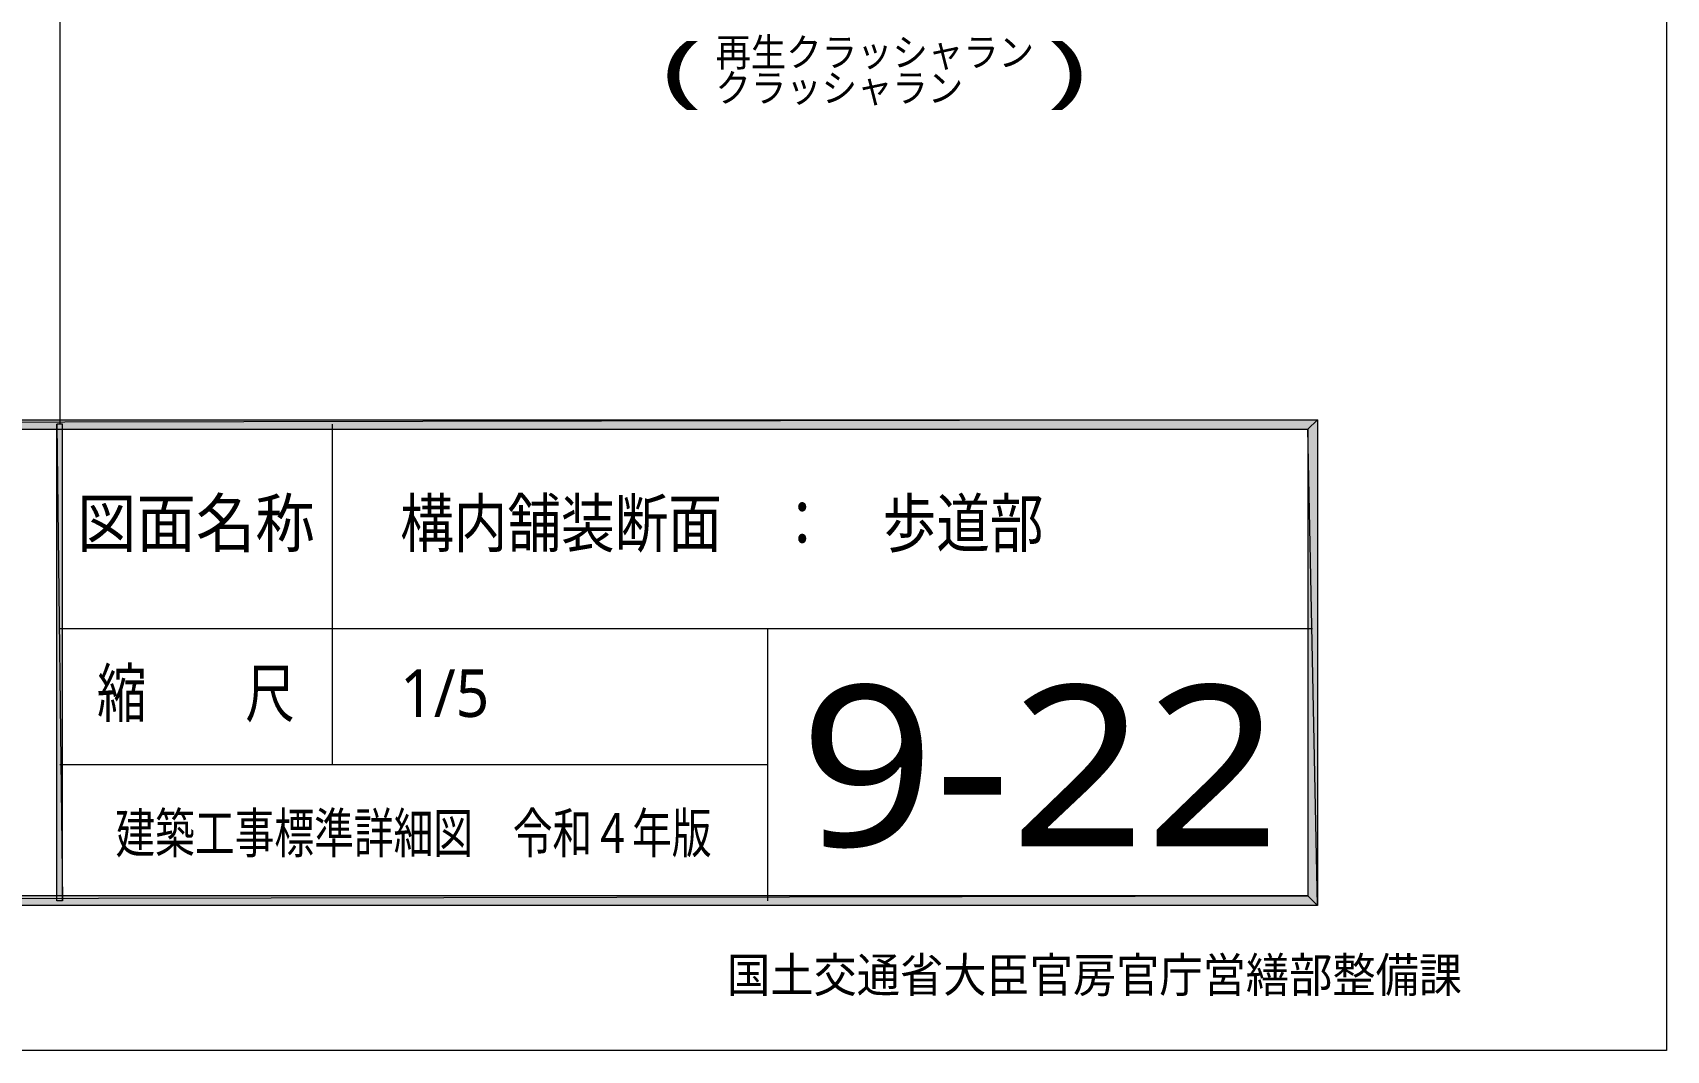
# Model space of a CAD drawing. Header units: millimetres. Extents: x 0 to 420, y 0 to 297.
# Drawn here: x 300.2 to 420.2, y 0 to 74.8 of the extents above; entities that cross this region are included whole.
import ezdxf
from ezdxf.enums import TextEntityAlignment as Align

# ---------------------------------------------------------------- set-up
doc = ezdxf.new("R2010")
doc.units = ezdxf.units.MM
doc.styles.add('kst32b', font='NotoSansJP-Variable.ttf')

msp = doc.modelspace()

# ---------------------------------------------------------------- hatches: boundary and pattern name
h = msp.add_hatch(color=7)
h.paths.add_polyline_path([(393.83, 11.35), (394.53, 10.65), (393.83, 45.64), (393.83, 11.35)])
h.paths.add_polyline_path([(394.53, 10.65), (393.83, 45.64), (394.53, 46.33), (394.53, 10.65)])
h.paths.add_polyline_path([(393.83, 45.64), (394.53, 46.33), (26.52, 45.64), (393.83, 45.64)])
h.paths.add_polyline_path([(394.53, 46.33), (26.52, 45.64), (25.82, 46.33), (394.53, 46.33)])
h.paths.add_polyline_path([(26.52, 45.64), (25.82, 46.33), (26.52, 11.35), (26.52, 45.64)])
h.paths.add_polyline_path([(25.82, 46.33), (26.52, 11.35), (25.82, 10.65), (25.82, 46.33)])
h.paths.add_polyline_path([(26.52, 11.35), (25.82, 10.65), (393.83, 11.35), (26.52, 11.35)])
h.paths.add_polyline_path([(25.82, 10.65), (393.83, 11.35), (394.53, 10.65), (25.82, 10.65)])
h = msp.add_hatch(color=7)
h.paths.add_polyline_path([(302.37, 46), (301.96, 46), (302.37, 10.99), (302.37, 46)])
h.paths.add_polyline_path([(301.96, 46), (302.37, 10.99), (301.96, 10.99), (301.96, 46)])

# ---------------------------------------------------------------- linework, layer by layer
at = {"lineweight": 13}
msp.add_lwpolyline([(0.19, 0), (0.19, 296.97), (420.16, 296.97), (420.16, 0)], close=True, dxfattribs=at)
for points in [[(302.18, 156.99), (302.18, 46)], [(322.18, 46), (322.18, 21)], [(302.18, 30.99), (394.17, 30.99)], [(354.16, 30.99), (354.16, 10.99)], [(302.18, 21), (354.16, 21)]]:
    msp.add_lwpolyline(points, dxfattribs=at)
at = {"lineweight": 0}
for points in [[(394.53, 46.33), (26.52, 45.64), (25.82, 46.33)], [(393.83, 45.64), (394.53, 46.33), (26.52, 45.64)], [(302.37, 46), (301.96, 46), (302.37, 10.99)], [(301.96, 46), (302.37, 10.99), (301.96, 10.99)], [(394.53, 10.65), (393.83, 45.64), (394.53, 46.33)], [(393.83, 11.35), (394.53, 10.65), (393.83, 45.64)], [(26.52, 11.35), (25.82, 10.65), (393.83, 11.35)], [(25.82, 10.65), (393.83, 11.35), (394.53, 10.65)]]:
    msp.add_lwpolyline(points, close=True, dxfattribs=at)

# ---------------------------------------------------------------- texts
at = {"style": 'kst32b'}
for s, height, p, p2 in [('再生クラッシャラン', 2.079, (350.33, 72.28), (373.72, 72.28)), ('(          )', 4.1583, (346.41, 70), (377.6, 70)), ('クラッシャラン', 2.079, (350.33, 69.66), (368.52, 69.66)), ('図面名称', 3.491, (303.45, 36.98), (320.9, 36.98)), ('構内舗装断面\u3000：\u3000歩道部', 3.4908, (327.17, 36.98), (374.42, 36.98)), ('縮\u3000\u3000尺', 3.491, (304.91, 24.49), (319.43, 24.49)), ('1/5', 3.491, (327.17, 24.49), (333.72, 24.49)), ('9-22', 11.831, (356.51, 14.99), (391.8, 14.99)), ('建築工事標準詳細図\u3000令和４年版', 2.919, (306.26, 14.5), (350.04, 14.5)), ('国土交通省大臣官房官庁営繕部整備課', 2.54, (351.18, 4.27), (405.16, 4.27))]:
    msp.add_text(s, height=height, dxfattribs=at).set_placement(p, p2, align=Align.FIT)

doc.saveas('drawing.dxf')
